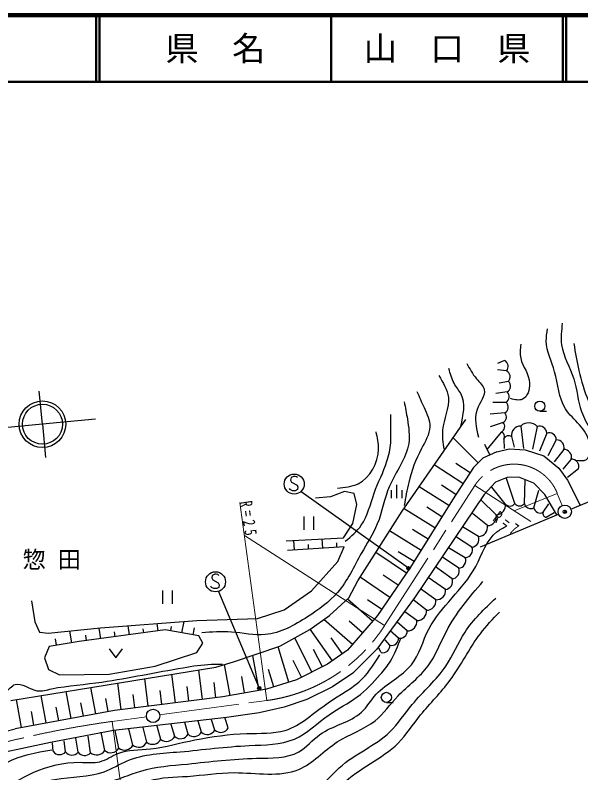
# Model space of a CAD drawing. Units: millimetres, scale not verified. Extents: x 40000 to 680000, y 20000 to 380000.
# Drawn here: x 285608 to 370429, y 266324 to 380000 of the extents above; entities that cross this region are included whole.
import ezdxf
from ezdxf.enums import TextEntityAlignment as Align

# ---------------------------------------------------------------- set-up
doc = ezdxf.new("R2010")
doc.units = ezdxf.units.MM
doc.header["$LTSCALE"] = 1000
doc.header["$PDMODE"] = 32
doc.header["$PDSIZE"] = 500
doc.linetypes.add('CHAIN', pattern=[18.5, 12, -1.5, 3.5, -1.5])
for name, color, linetype, lineweight in [('M-BGD', 7, 'Continuous', 25), ('M-BMK', 2, 'CHAIN', 13), ('M-BMK-SRVR', 3, 'Continuous', 25), ('M-STR-HTXT', 7, 'Continuous', 13), ('M-STR-STRC', 7, 'Continuous', 25), ('M-TTL', 2, 'Continuous', 140), ('M-TTL-LINE', 7, 'Continuous', 50)]:
    doc.layers.add(name, color=color, linetype=linetype, lineweight=lineweight)
for name, color, linetype in [('M-BMK-HTXT', 7, 'Continuous'), ('M-OTRS', 6, 'Continuous'), ('M-TTL-TXT', 7, 'Continuous')]:
    doc.layers.add(name, color=color, linetype=linetype)
doc.styles.add('ＭＳ ゴシック', font='')
doc.styles.get('ＭＳ ゴシック').set_extended_font_data('MS Gothic')

msp = doc.modelspace()

# ---------------------------------------------------------------- linework, layer by layer
at = {"layer": 'M-BGD'}
for p, q in [((358981, 328201), (357917, 327722)), ((359274, 326631), (357917, 326764)), ((359566, 325061), (358183, 324795)), ((359389, 323483), (357704, 323252)), ((359212, 321904), (357225, 321869)), ((364287, 320570), (365287, 320570)), ((359034, 320326), (356853, 320113)), ((358768, 318889), (356853, 318251)), ((361429, 318357), (361854, 315005)), ((363876, 318304), (363185, 314899)), ((358502, 317453), (356321, 314846)), ((365313, 317293), (364249, 314580)), ((355027, 312840), (351274, 316593)), ((358875, 316389), (358928, 315005)), ((360045, 316761), (360418, 315165)), ((366749, 316282), (365472, 313888)), ((356763, 314020), (356040, 315564)), ((367867, 314837), (366430, 312983)), ((353811, 311339), (351681, 312721)), ((368984, 313392), (367707, 311866)), ((352757, 309716), (348450, 312512)), ((370101, 311947), (368452, 310642)), ((360524, 306724), (359247, 310617)), ((342770, 309514), (342770, 307514)), ((350654, 306440), (346174, 309223)), ((351703, 308094), (349526, 309507)), ((361961, 306750), (362067, 310297)), ((341970, 308714), (341970, 307514)), ((343570, 308714), (343570, 307514)), ((359088, 306697), (357066, 309180)), ((363371, 306085), (364142, 308754)), ((357753, 305057), (355416, 307265)), ((348561, 303072), (343915, 305958)), ((349607, 304756), (347326, 306173)), ((364781, 305420), (365632, 306679)), ((328877, 304768), (328877, 302768)), ((330397, 302768), (330397, 304768)), ((356418, 303417), (354193, 305243)), ((365206, 304675), (366430, 305402)), ((346469, 299704), (341763, 302627)), ((347515, 301388), (345174, 302842)), ((355084, 301776), (352703, 303221)), ((326221, 301151), (334854, 301575)), ((331740, 300018), (331647, 301418)), ((354094, 300191), (351798, 301678)), ((334924, 300231), (326433, 299665)), ((327494, 299735), (327396, 301208)), ((329617, 299877), (329569, 300595)), ((333863, 300160), (333818, 300841)), ((344282, 296271), (339696, 299397)), ((345423, 298019), (343059, 299488)), ((353105, 298605), (350575, 300082)), ((352115, 297020), (349670, 298698)), ((351125, 295434), (348659, 297209)), ((341812, 292647), (337331, 295701)), ((343047, 294459), (340780, 296004)), ((350136, 293849), (347542, 295612)), ((307676, 293692), (307676, 291692)), ((309196, 291692), (309196, 293692)), ((348699, 292292), (346371, 293910)), ((339202, 289061), (335420, 292357)), ((340576, 290835), (338422, 292303)), ((347263, 290736), (345254, 292314)), ((345826, 289180), (344030, 290505)), ((310617, 287316), (310933, 289042)), ((336175, 285588), (331891, 289323)), ((337688, 287325), (335694, 289063)), ((344389, 287623), (342913, 288908)), ((294094, 285830), (293817, 287604)), ((298446, 286450), (298227, 288041)), ((302739, 287039), (302554, 288384)), ((304885, 287334), (304802, 287944)), ((307032, 287629), (306881, 288724)), ((308942, 287623), (309060, 288263)), ((312292, 287010), (312491, 288095)), ((333192, 283151), (329863, 287874)), ((343095, 286541), (341849, 287631)), ((296299, 286155), (296185, 286991)), ((300592, 286744), (300491, 287480)), ((330113, 281449), (327529, 286568)), ((334676, 284197), (333008, 286564)), ((291830, 285477), (291681, 286427)), ((341800, 285460), (341104, 286301)), ((326652, 279924), (325023, 285232)), ((331671, 282235), (330363, 284826)), ((340505, 284378), (340146, 285024)), ((322189, 278696), (321260, 283953)), ((328555, 280662), (327279, 283191)), ((317827, 277924), (317005, 282573)), ((309629, 276836), (309090, 281116)), ((313690, 277348), (313132, 281775)), ((324404, 279234), (323600, 281854)), ((301507, 275812), (301004, 279797)), ((305568, 276324), (305047, 280457)), ((315721, 277603), (315437, 279854)), ((320008, 278310), (319573, 280771)), ((293989, 274487), (293244, 278532)), ((297705, 275171), (296974, 279140)), ((307599, 276580), (307333, 278683)), ((311660, 277092), (311385, 279268)), ((290274, 273803), (289515, 277924)), ((299563, 275513), (299201, 277479)), ((303537, 276068), (303282, 278097)), ((286558, 273119), (285785, 277316)), ((295847, 274829), (295478, 276832)), ((341265, 276891), (342265, 276891)), ((288416, 273461), (288033, 275540)), ((292131, 274145), (291756, 276186)), ((313543, 272427), (313037, 274077)), ((315551, 272747), (315059, 274290)), ((317560, 273066), (317028, 274609)), ((303251, 270472), (302662, 272906)), ((305342, 270911), (304790, 273119)), ((307434, 271350), (306919, 273332)), ((309526, 271789), (308994, 273598)), ((311534, 272108), (311069, 273864)), ((296902, 269341), (296543, 271842)), ((299031, 269687), (298512, 272427)), ((301159, 270033), (300587, 272693)), ((291316, 269554), (291222, 270831)), ((293178, 269483), (292978, 271150)), ((295040, 269412), (294681, 271523))]:
    msp.add_line(p, q, dxfattribs=at)
for points in [[(284972, 277183), (315686, 282191), (318329, 282956), (325284, 285321), (329806, 287834), (332727, 289920), (335648, 292563), (336970, 295137), (343647, 305570), (353176, 319342)], [(357809, 314510), (359671, 314947), (362105, 314808), (364888, 313904), (367113, 312026), (368435, 310217), (370313, 306461)], [(357809, 314510), (355717, 313530), (354337, 312150), (351177, 307282), (344900, 297177), (339959, 289929), (335418, 284720), (332450, 282628), (327776, 280269), (323280, 278889), (316736, 277731), (300492, 275684), (285629, 272948)], [(366832, 305009), (365027, 308061), (363357, 309800), (361132, 310704), (359393, 310635), (357654, 309939), (355915, 308061), (345482, 292581), (339848, 284861), (336231, 281303), (333170, 279216), (329345, 277338), (325936, 276156), (322180, 275321), (317312, 274626), (300340, 272678), (290927, 270870), (283415, 269270)], [(334854, 301575), (336239, 303750), (336851, 306606), (336443, 308237), (335015, 308543), (332874, 307727), (330630, 307524)], [(312846, 289192), (321960, 289471), (325938, 290797), (330018, 293652), (333995, 298038), (334924, 300231)], [(288053, 292122), (288563, 288961), (289277, 287431), (290556, 287281)], [(290556, 287281), (298411, 288059), (312846, 289192)], [(313129, 286856), (308105, 287776), (295226, 286007), (290697, 285300)], [(290697, 285300), (289991, 283555), (290603, 281821), (292235, 281005), (299680, 281107), (306616, 282331), (312837, 284371), (313755, 285799), (313129, 286856)], [(299683, 284948), (300683, 283588), (301683, 284948)], [(272434, 269509), (280890, 271740), (285629, 272948)]]:
    msp.add_lwpolyline(points, dxfattribs=at)
for centre in [(364287, 321330), (341265, 277651)]:
    msp.add_circle(centre, 760, dxfattribs=at)
for centre, radius, start, end in [((358539, 327306), 998, 317.43091, 63.6911), ((358832, 325736), 998, 317.43091, 63.6911), ((358886, 324339), 993, 300.45906, 46.71926), ((358709, 322760), 993, 300.45906, 46.71926), ((358531, 321182), 993, 300.45906, 46.71926), ((358363, 319707), 913, 296.37842, 42.63863), ((358097, 318271), 913, 296.37842, 42.63863), ((361391, 316992), 1365, 88.41724, 189.754), ((362625, 317083), 1748, 44.31647, 133.19278), ((364215, 317260), 1098, 1.73572, 107.99591), ((358290, 316781), 705, 326.15994, 72.42014), ((365652, 316249), 1098, 1.73572, 107.99591), ((359600, 316136), 768, 54.52002, 160.78021), ((366766, 315141), 1142, 344.58084, 90.84103), ((367884, 313696), 1142, 344.58084, 90.84103), ((369001, 312250), 1142, 344.58084, 90.84103), ((357747, 306425), 1368, 270.24579, 11.48636), ((359796, 307249), 898, 217.93082, 324.19102), ((361233, 307276), 898, 217.93082, 324.19102), ((362915, 306946), 974, 191.61673, 297.87694), ((364325, 306281), 974, 191.61673, 297.87694), ((356413, 304784), 1368, 270.24579, 11.48636), ((365273, 305207), 536, 156.61478, 262.87498), ((355078, 303144), 1368, 270.24579, 11.48636), ((353995, 301355), 1168, 274.89909, 21.15929), ((353005, 299769), 1168, 274.89909, 21.15929), ((352015, 298184), 1168, 274.89909, 21.15929), ((351026, 296598), 1168, 274.89909, 21.15929), ((350036, 295012), 1168, 274.89909, 21.15929), ((348777, 293661), 1372, 266.74219, 7.83904), ((347340, 292105), 1372, 266.74219, 7.83904), ((345904, 290549), 1372, 266.74219, 7.83904), ((344467, 288993), 1372, 266.74219, 7.83904), ((343336, 287568), 1054, 256.75258, 3.01279), ((342042, 286486), 1054, 256.75258, 3.01279), ((340747, 285404), 1054, 256.75258, 3.01279), ((316433, 273681), 1284, 226.66463, 331.39751), ((308297, 272442), 1392, 231.70271, 332.00148), ((310407, 272723), 1284, 226.66463, 331.39751), ((312415, 273042), 1284, 226.66463, 331.39751), ((314424, 273361), 1284, 226.66463, 331.39751), ((304113, 271564), 1392, 231.70271, 332.00148), ((306205, 272003), 1392, 231.70271, 332.00148), ((292273, 270217), 1165, 214.68826, 320.94846), ((294136, 270146), 1165, 214.68826, 320.94846), ((295998, 270075), 1165, 214.68826, 320.94846), ((297820, 270415), 1412, 229.46797, 328.99179), ((299949, 270761), 1412, 229.46797, 328.99179), ((302022, 271125), 1392, 231.70271, 332.00148)]:
    msp.add_arc(centre, radius, start, end, dxfattribs=at)
for points, knots in [([(367645, 333792), (367520, 332687), (367395, 331583), (367549, 330529), (367805, 328784), (368826, 327177), (369372, 325443), (369880, 323829), (369977, 322106), (370524, 320549), (371206, 318606), (372590, 316923), (373595, 315079), (374667, 313111), (375309, 310962), (375950, 308812)], [0, 0, 0, 0, 1, 1, 1, 2, 2, 2, 3, 3, 3, 4, 4, 4, 5, 5, 5, 5]), ([(369564, 313256), (370225, 313166), (370886, 313077), (371292, 313352), (371843, 313726), (371922, 314775), (371771, 315655), (371362, 318054), (369251, 319195), (368125, 320933), (367080, 322608), (367033, 324606), (366493, 326499), (366049, 328056), (365272, 329542), (365246, 331105), (365236, 331705), (365337, 332317), (365438, 332928)], [0, 0, 0, 0, 1, 1, 1, 2, 2, 2, 3, 3, 3, 4, 4, 4, 5, 5, 5, 6, 6, 6, 6]), ([(361407, 330625), (361337, 329902), (361266, 329179), (361407, 328514), (361674, 327261), (362692, 326214), (362751, 324771), (362790, 323820), (362411, 322697), (361695, 322372), (361197, 322146), (360534, 322307), (359872, 322468)], [0, 0, 0, 0, 1, 1, 1, 2, 2, 2, 3, 3, 3, 4, 4, 4, 4]), ([(369372, 330721), (369603, 329373), (369834, 328025), (370140, 326691), (370500, 325121), (370964, 323570), (371579, 322084), (372477, 319918), (373696, 317890), (374650, 315751), (375588, 313649), (376270, 311439), (376952, 309229)], [0, 0, 0, 0, 1, 1, 1, 2, 2, 2, 3, 3, 3, 4, 4, 4, 4]), ([(353347, 327746), (353758, 326964), (354168, 326181), (354786, 325443), (355240, 324900), (355806, 324382), (355938, 323812), (356145, 322910), (355266, 321879), (354882, 320837), (354380, 319473), (354727, 318092), (355074, 316710)], [0, 0, 0, 0, 1, 1, 1, 2, 2, 2, 3, 3, 3, 4, 4, 4, 4]), ([(352435, 318272), (352812, 320005), (353189, 321738), (352483, 323140), (352201, 323699), (351748, 324206), (351427, 324771), (351043, 325451), (350851, 326215), (350660, 326978)], [0, 0, 0, 0, 1, 1, 1, 2, 2, 2, 3, 3, 3, 3]), ([(349124, 325923), (349783, 324853), (350441, 323784), (350564, 322660), (350734, 321094), (349864, 319424), (349700, 317766), (349605, 316804), (349749, 315845), (349892, 314887)], [0, 0, 0, 0, 1, 1, 1, 2, 2, 2, 3, 3, 3, 3]), ([(345862, 323524), (346205, 322734), (346548, 321945), (346917, 321125), (347341, 320184), (347799, 319202), (347781, 318246), (347760, 317135), (347094, 316058), (346533, 314983), (345661, 313311), (345042, 311643), (344614, 309897), (344337, 308767), (344140, 307605), (343942, 306443)], [0, 0, 0, 0, 1, 1, 1, 2, 2, 2, 3, 3, 3, 4, 4, 4, 5, 5, 5, 5]), ([(343942, 321988), (344109, 321131), (344276, 320275), (344422, 319397), (344625, 318182), (344790, 316927), (344614, 315751), (344275, 313482), (342671, 311504), (341735, 309321), (340943, 307476), (340634, 305490), (339912, 303660), (339255, 302133), (338337, 300725), (337513, 299245), (336396, 297237), (335421, 295133), (333962, 293392), (332712, 291952), (331128, 290811), (329452, 289745), (327468, 288462), (325353, 287257), (323119, 287058), (321462, 286911), (319741, 287317), (318033, 287442), (316554, 287550), (315086, 287448), (313619, 287346)], [0, 0, 0, 0, 1, 1, 1, 2, 2, 2, 3, 3, 3, 4, 4, 4, 5, 5, 5, 6, 6, 6, 7, 7, 7, 8, 8, 8, 9, 9, 9, 10, 10, 10, 10]), ([(335114, 301069), (335998, 301813), (336883, 302558), (337513, 303468), (338473, 304854), (338845, 306623), (339432, 308266), (340020, 309909), (340824, 311425), (341351, 313064), (341634, 313971), (341852, 314904), (341927, 315847), (341999, 316738), (341943, 317637), (341927, 318534), (341918, 319046), (341923, 319558), (341927, 320069)], [0, 0, 0, 0, 1, 1, 1, 2, 2, 2, 3, 3, 3, 4, 4, 4, 5, 5, 5, 6, 6, 6, 6]), ([(333962, 309034), (335034, 309135), (336106, 309237), (337033, 309705), (338809, 310602), (340053, 312844), (340104, 314887), (340126, 315776), (339923, 316627), (339720, 317478)], [0, 0, 0, 0, 1, 1, 1, 2, 2, 2, 3, 3, 3, 3]), ([(222245, 254311), (223778, 255236), (225311, 256161), (226947, 256710), (230340, 257848), (234178, 257372), (237887, 256902), (240525, 256567), (243097, 256236), (245660, 256518), (246910, 256644), (248152, 256939), (249402, 257094), (252604, 257504), (255851, 257126), (259094, 256614), (261190, 256277), (263287, 255843), (265332, 256038), (267497, 256237), (269599, 257175), (271761, 257670), (274376, 258321), (277030, 258457), (279822, 258341), (280890, 258293), (281983, 258187), (282893, 258533), (284023, 258958), (284871, 260082), (285868, 260932), (287686, 262483), (289988, 263174), (292297, 263619), (294662, 264133), (297092, 264232), (299398, 264867), (301109, 265324), (302736, 266093), (304433, 266594), (306697, 267245), (309072, 267468), (311438, 267650), (314875, 268008), (318226, 268405), (321802, 268513), (324019, 268548), (326329, 268474), (328135, 269473), (329271, 270132), (330185, 271254), (331302, 272064), (333250, 273450), (335831, 273880), (337539, 275423), (338356, 276206), (338961, 277246), (339747, 278110), (341329, 279788), (343622, 280798), (345024, 282524), (346214, 284046), (346744, 286088), (347615, 287898), (349452, 291345), (352754, 293744), (354665, 297286), (355654, 299118), (356270, 301256), (357832, 302468), (358263, 302803), (358767, 303067), (359271, 303331)], [0, 0, 0, 0, 1, 1, 1, 2, 2, 2, 3, 3, 3, 4, 4, 4, 5, 5, 5, 6, 6, 6, 7, 7, 7, 8, 8, 8, 9, 9, 9, 10, 10, 10, 11, 11, 11, 12, 12, 12, 13, 13, 13, 14, 14, 14, 15, 15, 15, 16, 16, 16, 17, 17, 17, 18, 18, 18, 19, 19, 19, 20, 20, 20, 21, 21, 21, 22, 22, 22, 23, 23, 23, 24, 24, 24, 24]), ([(227730, 253311), (229383, 253868), (231036, 254426), (232720, 254655), (236322, 255144), (240066, 254130), (243756, 254079), (244943, 254062), (246125, 254145), (247306, 254271), (249872, 254534), (252430, 255112), (254983, 255038), (258453, 254911), (261919, 253483), (265347, 253503), (268873, 253641), (272312, 255458), (275999, 255614), (278454, 255662), (281032, 254996), (283196, 255710), (285031, 256322), (286579, 257861), (288282, 259069), (289970, 260274), (291794, 261219), (293752, 261660), (295800, 262128), (298029, 261930), (300034, 262523), (302003, 263109), (303747, 264467), (305695, 265114), (307517, 265690), (309503, 265688), (311453, 265786), (313796, 265974), (316075, 266338), (318458, 266362), (321771, 266331), (325292, 265661), (328150, 266842), (330213, 267737), (331894, 269658), (333908, 270968), (335764, 272146), (337900, 272826), (339570, 274135), (340856, 275198), (341850, 276626), (343024, 277877), (344514, 279426), (346294, 280702), (347535, 282387), (348671, 283931), (349356, 285819), (350266, 287553), (351710, 290305), (353723, 292672), (355736, 295038)], [0, 0, 0, 0, 1, 1, 1, 2, 2, 2, 3, 3, 3, 4, 4, 4, 5, 5, 5, 6, 6, 6, 7, 7, 7, 8, 8, 8, 9, 9, 9, 10, 10, 10, 11, 11, 11, 12, 12, 12, 13, 13, 13, 14, 14, 14, 15, 15, 15, 16, 16, 16, 17, 17, 17, 18, 18, 18, 19, 19, 19, 20, 20, 20, 20]), ([(234655, 252407), (236448, 252559), (238241, 252710), (240028, 252599), (242240, 252461), (244442, 251922), (246650, 251927), (249497, 251934), (252355, 252849), (255190, 252791), (258991, 252643), (262757, 250736), (266514, 250776), (269203, 250906), (271859, 252089), (274671, 252311), (277878, 252470), (281328, 251381), (284075, 252407), (286489, 253360), (288350, 255918), (290696, 257397), (293105, 258852), (296015, 259206), (298757, 259988), (301373, 260792), (303868, 261888), (306478, 262579), (309687, 263389), (313035, 263668), (316362, 263730), (319381, 263873), (322338, 263953), (325479, 263635), (327039, 263460), (328645, 263190), (329989, 263635), (331602, 264184), (332808, 265813), (334211, 267089), (336612, 269242), (339589, 270374), (341792, 272463), (343025, 273709), (344017, 275211), (345151, 276589), (346807, 278547), (348779, 280240), (350185, 282347), (351260, 283957), (352004, 285810), (353064, 287433), (354309, 289339), (355990, 290929), (357670, 292519)], [0, 0, 0, 0, 1, 1, 1, 2, 2, 2, 3, 3, 3, 4, 4, 4, 5, 5, 5, 6, 6, 6, 7, 7, 7, 8, 8, 8, 9, 9, 9, 10, 10, 10, 11, 11, 11, 12, 12, 12, 13, 13, 13, 14, 14, 14, 15, 15, 15, 16, 16, 16, 17, 17, 17, 18, 18, 18, 18]), ([(236856, 250821), (238136, 250767), (239415, 250714), (240695, 250629), (242550, 250506), (244407, 250318), (246261, 250437), (248317, 250570), (250368, 251080), (252402, 251109), (256486, 251144), (260501, 249201), (264589, 248806), (267834, 248590), (271097, 249412), (274473, 249478), (278119, 249450), (281930, 248572), (285125, 249669), (287991, 250680), (290360, 253226), (293090, 254947), (295833, 256623), (298933, 257466), (302014, 258402), (306015, 259718), (310030, 261056), (314150, 261473), (318108, 261965), (322076, 261841), (326241, 261089), (327571, 260839), (328922, 260522), (330080, 260801), (331831, 261233), (333107, 263094), (334590, 264544), (337256, 267116), (340599, 268375), (343034, 270781), (344262, 272071), (345271, 273589), (346393, 275003), (347830, 276770), (349462, 278368), (350807, 280185), (352459, 282417), (353680, 284980), (355362, 287190), (356238, 288342), (357239, 289397), (358241, 290453)], [0, 0, 0, 0, 1, 1, 1, 2, 2, 2, 3, 3, 3, 4, 4, 4, 5, 5, 5, 6, 6, 6, 7, 7, 7, 8, 8, 8, 9, 9, 9, 10, 10, 10, 11, 11, 11, 12, 12, 12, 13, 13, 13, 14, 14, 14, 15, 15, 15, 16, 16, 16, 17, 17, 17, 17]), ([(216624, 254791), (218559, 255972), (220495, 257154), (222573, 257958), (225901, 259245), (229595, 259564), (233225, 259685), (236326, 259788), (239381, 259746), (242437, 259397), (243720, 259236), (244997, 259029), (246276, 259013), (248225, 259000), (250172, 259487), (252130, 259589), (256364, 259762), (260667, 258051), (264797, 258533), (267356, 258938), (269826, 260232), (272473, 260549), (275401, 260838), (278558, 259960), (281206, 260932), (282507, 261417), (283688, 262327), (284948, 263044), (287004, 264211), (289245, 264970), (291570, 265347), (294046, 265758), (296647, 265637), (298959, 266498), (300141, 266936), (301244, 267636), (302414, 268130), (304877, 269144), (307625, 269290), (310327, 269473), (313798, 269799), (317162, 270244), (320691, 270433), (323038, 270518), (325453, 270514), (327504, 271392), (329380, 272215), (330930, 273817), (332686, 275039), (334068, 276005), (335567, 276745), (336908, 277726), (338181, 278696), (339304, 279862), (340363, 281084), (340919, 281727), (341458, 282385), (341898, 283100), (342555, 284166), (342994, 285360), (343433, 286554)], [0, 0, 0, 0, 1, 1, 1, 2, 2, 2, 3, 3, 3, 4, 4, 4, 5, 5, 5, 6, 6, 6, 7, 7, 7, 8, 8, 8, 9, 9, 9, 10, 10, 10, 11, 11, 11, 12, 12, 12, 13, 13, 13, 14, 14, 14, 15, 15, 15, 16, 16, 16, 17, 17, 17, 18, 18, 18, 19, 19, 19, 20, 20, 20, 20]), ([(214196, 255671), (218308, 257829), (222421, 259987), (226847, 261014), (230537, 261870), (234444, 261939), (238280, 261569), (240860, 261320), (243407, 260871), (245957, 260993), (247428, 261072), (248895, 261370), (250371, 261473), (255443, 261782), (260625, 259760), (265589, 260417), (267737, 260752), (269836, 261604), (272019, 262049), (275571, 262689), (279373, 262248), (282671, 263488), (284617, 264224), (286388, 265511), (288332, 266367), (290522, 267360), (292905, 267919), (295338, 267902), (296349, 267887), (297375, 267754), (298312, 267998), (299246, 268242), (300088, 268871), (300999, 269246), (302522, 269854), (304237, 269763), (305893, 269917), (308161, 270179), (310339, 270823), (312559, 271261), (315115, 271761), (317681, 272134), (320332, 272220), (322289, 272282), (324295, 272169), (326090, 272700), (328440, 273425), (330369, 275337), (332519, 276827), (334302, 278062), (336238, 279008), (337701, 280473), (338716, 281490), (339504, 282757), (340292, 284024)], [0, 0, 0, 0, 1, 1, 1, 2, 2, 2, 3, 3, 3, 4, 4, 4, 5, 5, 5, 6, 6, 6, 7, 7, 7, 8, 8, 8, 9, 9, 9, 10, 10, 10, 11, 11, 11, 12, 12, 12, 13, 13, 13, 14, 14, 14, 15, 15, 15, 16, 16, 16, 17, 17, 17, 18, 18, 18, 18]), ([(258371, 268372), (259313, 268884), (260256, 269397), (261247, 269666), (263168, 270189), (265275, 269799), (267357, 269810), (270167, 269824), (272934, 270567), (275337, 271895), (277572, 273087), (279460, 274897), (281519, 276423), (282414, 277039), (283347, 277566), (284179, 278364), (284653, 278843), (285096, 279421), (285617, 279587), (286546, 279878), (287720, 278854), (288852, 278652), (289605, 278523), (290341, 278754), (291080, 278940), (293611, 279418), (296126, 279598), (298628, 279946), (302701, 280570), (306733, 281413), (310808, 282103), (312216, 282341), (313628, 282561), (315050, 282606), (315600, 282623), (316151, 282615), (316703, 282606)], [0, 0, 0, 0, 1, 1, 1, 2, 2, 2, 3, 3, 3, 4, 4, 4, 5, 5, 5, 6, 6, 6, 7, 7, 7, 8, 8, 8, 9, 9, 9, 10, 10, 10, 11, 11, 11, 12, 12, 12, 12]), ([(212689, 257190), (216730, 259390), (220770, 261590), (225164, 262756), (227653, 263416), (230255, 263745), (232841, 263715), (236894, 263669), (240909, 262743), (244932, 262852), (246915, 262922), (248893, 263282), (250882, 263331), (254954, 263376), (259076, 262136), (263069, 262564), (265422, 262824), (267730, 263644), (270074, 264195), (272280, 264733), (274500, 265119), (276792, 265251), (277999, 265314), (279232, 265287), (280342, 265635), (281745, 266074), (282952, 267112), (284277, 267842), (286355, 268987), (288723, 269374), (291090, 269761)], [0, 0, 0, 0, 1, 1, 1, 2, 2, 2, 3, 3, 3, 4, 4, 4, 5, 5, 5, 6, 6, 6, 7, 7, 7, 8, 8, 8, 9, 9, 9, 10, 10, 10, 10])]:
    msp.add_open_spline(points, degree=3, knots=knots, dxfattribs=at)
at = {"layer": 'M-BMK'}
for p, q in [((341012, 288425), (354524, 309427)), ((366903, 308257), (367640, 306429)), ((307269, 275004), (323338, 277177)), ((305288, 274736), (300157, 274043))]:
    msp.add_line(p, q, dxfattribs=at)
for centre, radius, start, end in [((360411, 305639), 7000, 21.96411, 147.24454), ((319988, 301952), 25000, 277.70084, 327.24453), ((320756, 125464), 150000, 97.89307, 108.04706)]:
    msp.add_arc(centre, radius, start, end, dxfattribs=at)
at = {"layer": 'M-BMK-SRVR'}
for p, q in [((289700, 318628), (289227, 323606)), ((289700, 318628), (272776, 317023)), ((297664, 319384), (289700, 318628)), ((289700, 318628), (290172, 313650)), ((368937, 305887), (386189, 313082)), ((355401, 300242), (367091, 305117))]:
    msp.add_line(p, q, dxfattribs=at)
for centre, radius in [((289700, 318628), 3500), ((289700, 318628), 3000), ((368014, 305502), 1000), ((306278, 274870), 1000)]:
    msp.add_circle(centre, radius, dxfattribs=at)
at = {"layer": 'M-OTRS'}
msp.add_point((368014, 305502), dxfattribs=at)
at = {"layer": 'M-STR-HTXT'}
for p, q in [((354524, 309427), (362934, 304016)), ((360411, 305639), (366903, 308257)), ((319318, 306906), (323338, 277177)), ((341012, 288425), (319988, 301952)), ((300157, 274043), (304177, 244313))]:
    msp.add_line(p, q, dxfattribs=at)
at = {"layer": 'M-STR-STRC'}
for p, q in [((344566, 297010), (328503, 308470)), ((316100, 293507), (322203, 279036))]:
    msp.add_line(p, q, dxfattribs=at)
for points in [[(327929, 310611), (327809, 310731), (327569, 310791), (327329, 310791), (326969, 310611), (326909, 310251), (327029, 309951), (327869, 309471), (327989, 309171), (327929, 308811), (327629, 308631), (327209, 308631), (326849, 308811), (326729, 308991)], [(316127, 295948), (316007, 296068), (315767, 296128), (315527, 296128), (315167, 295948), (315107, 295588), (315227, 295288), (316067, 294808), (316187, 294508), (316127, 294148), (315827, 293968), (315407, 293968), (315047, 294148), (314927, 294328)]]:
    msp.add_lwpolyline(points, dxfattribs=at)
for centre, radius in [((327449, 309651), 1500), ((344566, 297010), 250), ((344566, 297010), 150), ((344566, 297010), 50), ((315647, 294988), 1500), ((322203, 279036), 250), ((322203, 279036), 150), ((322203, 279036), 50)]:
    msp.add_circle(centre, radius, dxfattribs=at)
at = {"layer": 'M-TTL'}
msp.add_line((680000, 380000), (40000, 380000), dxfattribs=at)
at = {"layer": 'M-TTL-LINE'}
for p, q in [((297750, 380000), (297750, 370000)), ((298250, 380000), (298250, 370000)), ((333000, 380000), (333000, 370000)), ((367750, 380000), (367750, 370000)), ((368250, 380000), (368250, 370000)), ((40000, 370000), (680000, 370000))]:
    msp.add_line(p, q, dxfattribs=at)

# ---------------------------------------------------------------- texts
at = {"layer": 'M-BMK-HTXT', "insert": (286718, 296790), "char_height": 2566, "attachment_point": 7, "style": 'ＭＳ ゴシック'}
msp.add_mtext('\\T1.5;惣田', dxfattribs=at)
at = {"layer": 'M-STR-HTXT', "char_height": 1833, "attachment_point": 7, "style": 'ＭＳ ゴシック'}
for s, insert, rotation in [('\\T1.65;\\W0.7;R=25', (319289, 306971), 278.6), ('\\T1.73;\\W0.7;R=7', (357111, 304248), 323.3)]:
    msp.add_mtext(s, dxfattribs=dict(at, insert=insert, rotation=rotation))
at = {"layer": 'M-TTL-TXT', "style": 'ＭＳ ゴシック'}
for s, p in [('県\u3000名', (315625, 375000)), ('山\u3000口\u3000県', (350375, 375000))]:
    msp.add_text(s, height=3666, dxfattribs=at).set_placement(p, align=Align.MIDDLE_CENTER)

doc.saveas('drawing.dxf')
